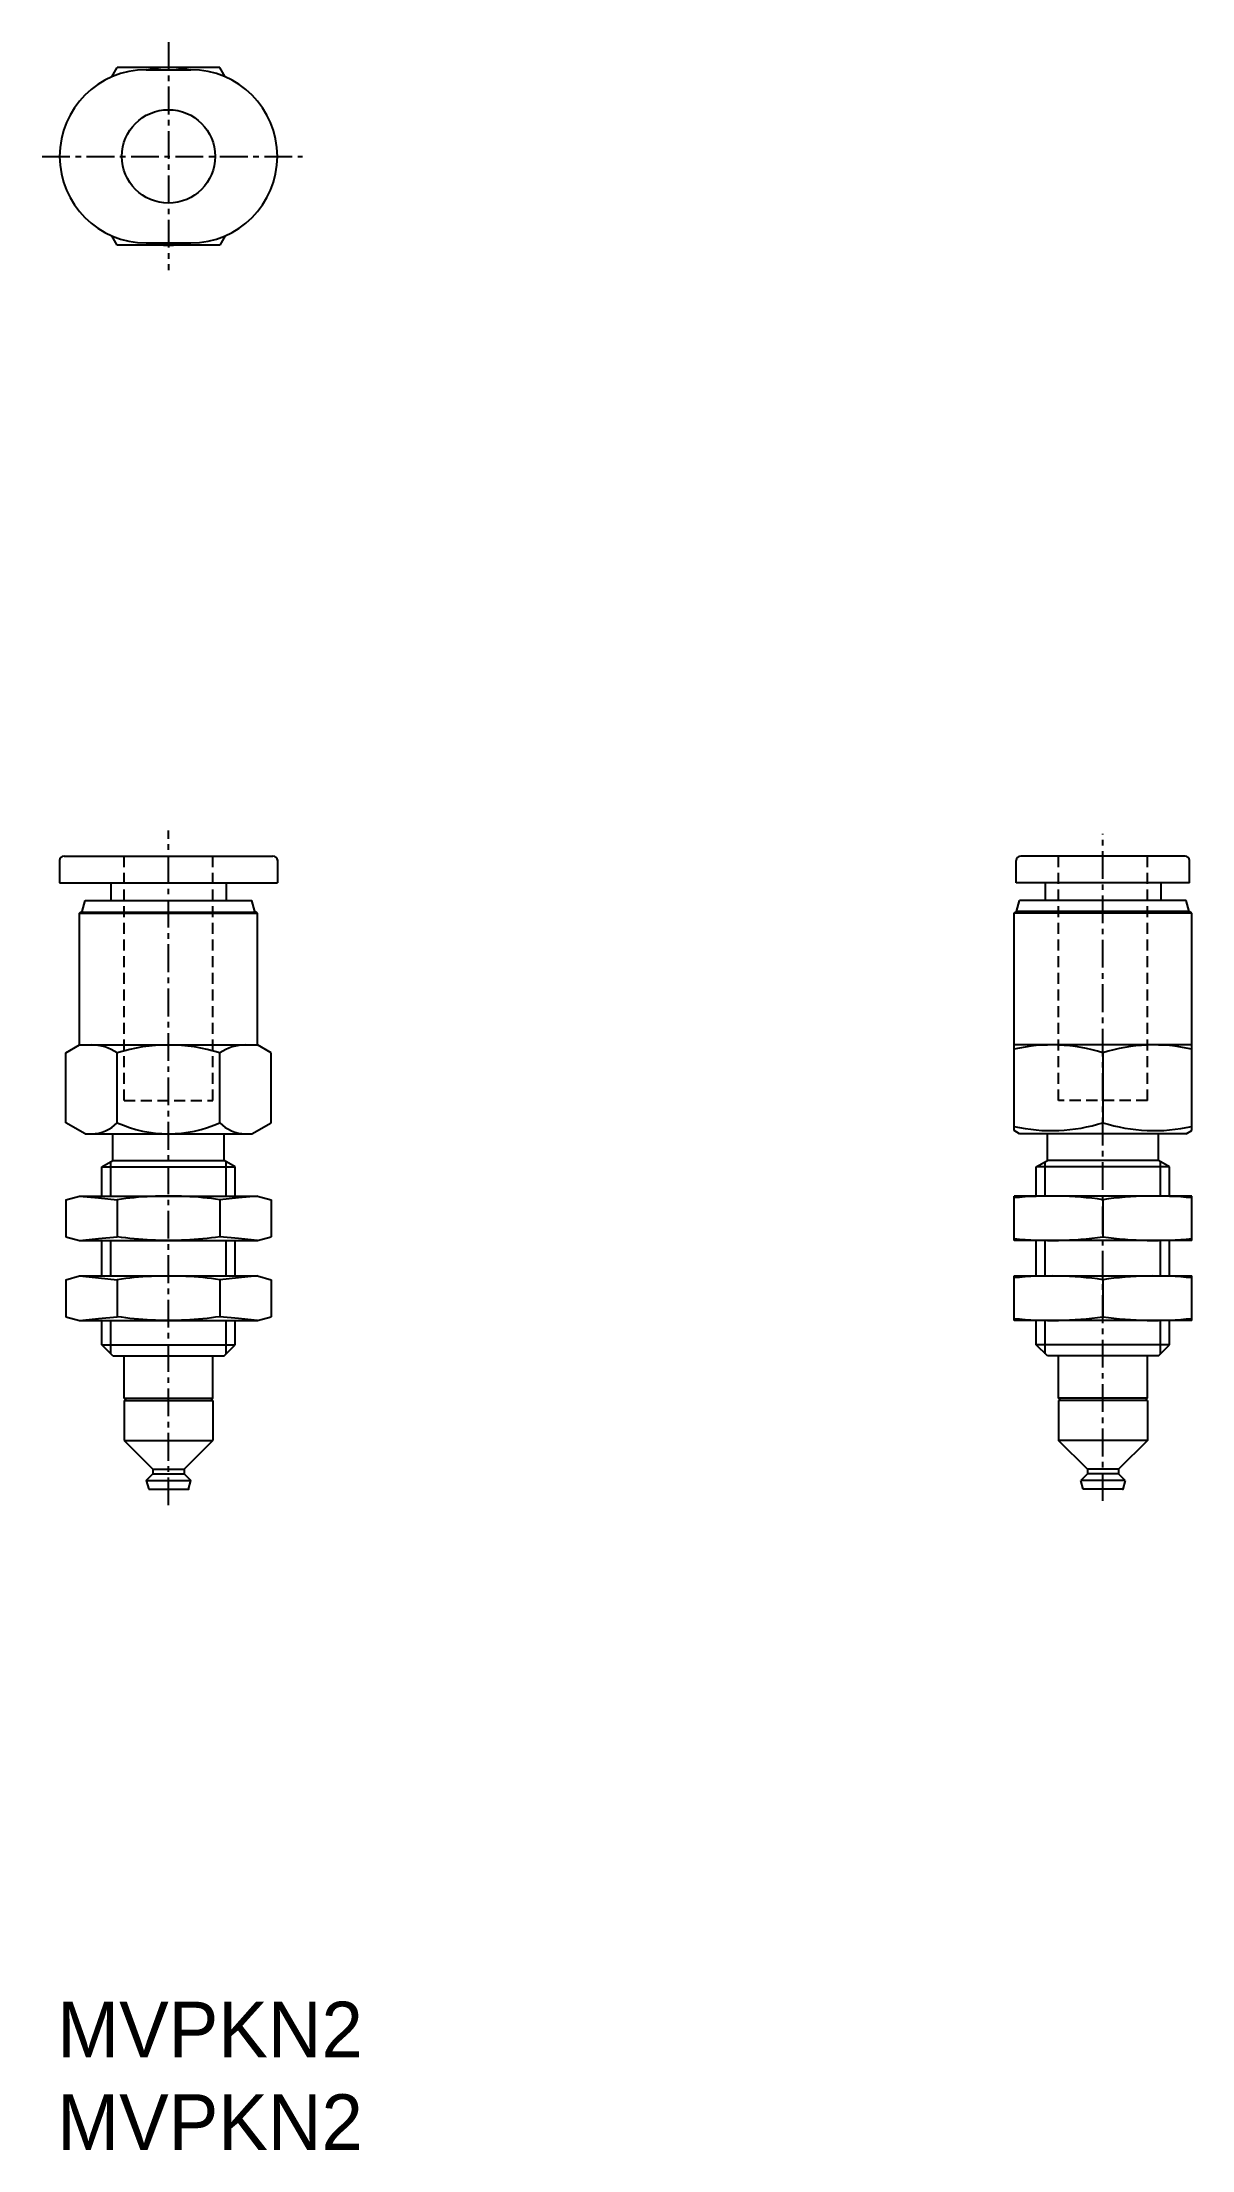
# Model space of a CAD drawing. Extents: x -276.3 to -224.6, y 8.7 to 103.6.
import ezdxf

# ---------------------------------------------------------------- set-up
doc = ezdxf.new("R2010")
doc.units = 0
doc.linetypes.add('CENTER', pattern=[2, 1.25, -0.25, 0.25, -0.25])
doc.linetypes.add('DASHED', pattern=[0.75, 0.5, -0.25])
doc.layers.get('0').update_dxf_attribs({"linetype": 'CONTINUOUS'})
doc.layers.add('CENTER', color=1, linetype='CENTER')

msp = doc.modelspace()

# ---------------------------------------------------------------- linework, layer by layer
at = {"color": 7, "linetype": 'CONTINUOUS'}
for p, q in [((-273.19, 102.012), (-272.946, 102.435)), ((-268.327, 102.435), (-272.946, 102.435)), ((-271.637, 102.335), (-269.637, 102.335)), ((-268.083, 102.012), (-268.327, 102.435)), ((-272.946, 94.435), (-273.19, 94.858)), ((-268.327, 94.435), (-272.946, 94.435)), ((-271.637, 94.535), (-269.637, 94.535)), ((-268.083, 94.858), (-268.327, 94.435)), ((-275.537, 66.785), (-275.537, 65.735)), ((-275.337, 66.935), (-265.937, 66.935)), ((-265.737, 66.785), (-265.737, 65.735)), ((-232.497, 65.735), (-232.497, 66.735)), ((-224.897, 66.935), (-232.297, 66.935)), ((-224.697, 65.735), (-224.697, 66.735)), ((-275.537, 65.735), (-265.737, 65.735)), ((-273.237, 65.735), (-273.237, 64.935)), ((-268.037, 65.735), (-268.037, 64.935)), ((-224.697, 65.735), (-232.497, 65.735)), ((-231.197, 65.735), (-231.197, 64.935)), ((-225.997, 65.735), (-225.997, 64.935)), ((-274.521, 64.435), (-274.387, 64.935)), ((-274.387, 64.935), (-266.887, 64.935)), ((-266.753, 64.435), (-266.887, 64.935)), ((-232.481, 64.435), (-232.347, 64.935)), ((-224.847, 64.935), (-232.347, 64.935)), ((-224.713, 64.435), (-224.847, 64.935)), ((-274.637, 64.368), (-274.521, 64.435)), ((-274.637, 58.435), (-274.637, 64.368)), ((-274.637, 64.368), (-266.637, 64.368)), ((-274.525, 64.418), (-266.748, 64.418)), ((-266.637, 64.368), (-266.753, 64.435)), ((-266.637, 58.435), (-266.637, 64.368)), ((-232.597, 64.368), (-232.481, 64.435)), ((-224.597, 64.368), (-232.597, 64.368)), ((-232.597, 54.579), (-232.597, 64.368)), ((-224.713, 64.435), (-232.481, 64.435)), ((-224.597, 64.368), (-224.713, 64.435)), ((-224.597, 54.579), (-224.597, 64.368)), ((-275.255, 58.078), (-274.637, 58.435)), ((-275.255, 54.936), (-275.255, 58.078)), ((-274.637, 58.435), (-266.637, 58.435)), ((-272.946, 54.936), (-272.946, 58.078)), ((-268.327, 54.936), (-268.327, 58.078)), ((-266.018, 58.078), (-266.637, 58.435)), ((-266.018, 54.936), (-266.018, 58.078)), ((-224.597, 58.435), (-232.597, 58.435)), ((-228.597, 58.078), (-228.597, 54.936)), ((-274.387, 54.435), (-275.255, 54.936)), ((-274.387, 54.435), (-266.887, 54.435)), ((-273.137, 53.235), (-273.137, 54.435)), ((-268.137, 53.235), (-268.137, 54.435)), ((-266.887, 54.435), (-266.018, 54.936)), ((-232.347, 54.435), (-232.597, 54.579)), ((-224.847, 54.435), (-232.347, 54.435)), ((-231.097, 53.235), (-231.097, 54.435)), ((-226.097, 53.235), (-226.097, 54.435)), ((-224.847, 54.435), (-224.597, 54.579)), ((-273.637, 52.946), (-273.137, 53.235)), ((-273.231, 51.635), (-273.231, 53.181)), ((-273.137, 53.235), (-268.137, 53.235)), ((-267.637, 52.946), (-268.137, 53.235)), ((-268.043, 51.635), (-268.043, 53.181)), ((-231.597, 52.946), (-231.097, 53.235)), ((-231.191, 51.635), (-231.191, 53.181)), ((-226.097, 53.235), (-231.097, 53.235)), ((-225.597, 52.946), (-226.097, 53.235)), ((-226.003, 51.635), (-226.003, 53.181)), ((-273.637, 52.946), (-267.637, 52.946)), ((-273.637, 51.635), (-273.637, 52.946)), ((-267.637, 51.635), (-267.637, 52.946)), ((-225.597, 52.946), (-231.597, 52.946)), ((-231.597, 51.635), (-231.597, 52.946)), ((-225.597, 51.635), (-225.597, 52.946)), ((-275.255, 51.469), (-274.637, 51.635)), ((-275.255, 51.469), (-275.255, 49.801)), ((-274.637, 51.635), (-266.637, 51.635)), ((-272.946, 51.469), (-272.946, 49.801)), ((-268.327, 51.469), (-268.327, 49.801)), ((-266.637, 51.635), (-266.018, 51.469)), ((-266.018, 51.469), (-266.018, 49.801)), ((-224.597, 51.635), (-232.597, 51.635)), ((-232.597, 49.635), (-232.597, 51.635)), ((-228.597, 51.469), (-228.597, 49.801)), ((-224.597, 49.635), (-224.597, 51.635)), ((-275.255, 49.801), (-274.637, 49.635)), ((-274.637, 49.635), (-266.637, 49.635)), ((-273.637, 48.035), (-273.637, 49.635)), ((-273.231, 48.035), (-273.231, 49.635)), ((-268.043, 48.035), (-268.043, 49.635)), ((-267.637, 48.035), (-267.637, 49.635)), ((-266.637, 49.635), (-266.018, 49.801)), ((-224.597, 49.635), (-232.597, 49.635)), ((-231.597, 48.035), (-231.597, 49.635)), ((-231.191, 48.035), (-231.191, 49.635)), ((-226.003, 48.035), (-226.003, 49.635)), ((-225.597, 48.035), (-225.597, 49.635)), ((-275.255, 47.869), (-274.637, 48.035)), ((-275.255, 47.869), (-275.255, 46.201)), ((-274.637, 48.035), (-266.637, 48.035)), ((-272.946, 47.869), (-272.946, 46.201)), ((-268.327, 47.869), (-268.327, 46.201)), ((-266.637, 48.035), (-266.018, 47.869)), ((-266.018, 47.869), (-266.018, 46.201)), ((-232.597, 48.035), (-224.597, 48.035)), ((-232.597, 46.035), (-232.597, 48.035)), ((-228.597, 47.869), (-228.597, 46.201)), ((-224.597, 46.035), (-224.597, 48.035)), ((-275.255, 46.201), (-274.637, 46.035)), ((-274.637, 46.035), (-266.637, 46.035)), ((-273.637, 44.935), (-273.637, 46.035)), ((-273.231, 44.529), (-273.231, 46.035)), ((-268.043, 44.529), (-268.043, 46.035)), ((-267.637, 44.935), (-267.637, 46.035)), ((-266.637, 46.035), (-266.018, 46.201)), ((-224.597, 46.035), (-232.597, 46.035)), ((-231.597, 44.935), (-231.597, 46.035)), ((-231.191, 44.529), (-231.191, 46.035)), ((-226.003, 44.529), (-226.003, 46.035)), ((-225.597, 44.935), (-225.597, 46.035)), ((-273.637, 44.935), (-267.637, 44.935)), ((-273.137, 44.435), (-273.637, 44.935)), ((-268.137, 44.435), (-267.637, 44.935)), ((-231.097, 44.435), (-231.597, 44.935)), ((-225.597, 44.935), (-231.597, 44.935)), ((-226.097, 44.435), (-225.597, 44.935)), ((-273.137, 44.435), (-268.137, 44.435)), ((-272.637, 42.535), (-272.637, 44.435)), ((-268.637, 42.535), (-268.637, 44.435)), ((-226.097, 44.435), (-231.097, 44.435)), ((-230.597, 42.535), (-230.597, 44.435)), ((-226.597, 42.535), (-226.597, 44.435)), ((-272.537, 42.435), (-272.637, 42.535)), ((-272.637, 42.535), (-268.637, 42.535)), ((-272.637, 42.435), (-272.637, 40.635)), ((-272.637, 42.435), (-268.637, 42.435)), ((-268.737, 42.435), (-268.637, 42.535)), ((-268.637, 42.435), (-268.637, 40.635)), ((-230.497, 42.435), (-230.597, 42.535)), ((-226.597, 42.535), (-230.597, 42.535)), ((-226.597, 42.435), (-230.597, 42.435)), ((-230.597, 42.435), (-230.597, 40.635)), ((-226.697, 42.435), (-226.597, 42.535)), ((-226.597, 42.435), (-226.597, 40.635)), ((-272.637, 40.635), (-271.337, 39.335)), ((-272.637, 40.635), (-268.637, 40.635)), ((-269.937, 39.335), (-268.637, 40.635)), ((-226.597, 40.635), (-230.597, 40.635)), ((-229.297, 39.335), (-230.597, 40.635)), ((-226.597, 40.635), (-227.897, 39.335)), ((-271.637, 38.835), (-271.337, 39.135)), ((-271.337, 39.335), (-271.337, 39.135)), ((-271.337, 39.335), (-269.937, 39.335)), ((-271.337, 39.135), (-269.937, 39.135)), ((-269.937, 39.335), (-269.937, 39.135)), ((-269.937, 39.135), (-269.637, 38.835)), ((-229.297, 39.135), (-229.597, 38.835)), ((-229.297, 39.335), (-229.297, 39.135)), ((-227.897, 39.335), (-229.297, 39.335)), ((-227.897, 39.135), (-229.297, 39.135)), ((-227.897, 39.335), (-227.897, 39.135)), ((-227.597, 38.835), (-227.897, 39.135)), ((-271.637, 38.835), (-269.637, 38.835)), ((-271.637, 38.835), (-271.529, 38.435)), ((-271.529, 38.435), (-269.744, 38.435)), ((-269.744, 38.435), (-269.637, 38.835)), ((-229.49, 38.435), (-229.597, 38.835)), ((-227.597, 38.835), (-229.597, 38.835)), ((-227.704, 38.435), (-229.49, 38.435)), ((-227.597, 38.835), (-227.704, 38.435))]:
    msp.add_line(p, q, dxfattribs=at)
at = {"color": 3, "linetype": 'DASHED'}
for p, q in [((-272.637, 55.935), (-272.637, 66.935)), ((-268.637, 55.935), (-268.637, 66.935)), ((-230.597, 55.935), (-230.597, 66.935)), ((-226.597, 55.935), (-226.597, 66.935)), ((-272.637, 55.935), (-268.637, 55.935)), ((-226.597, 55.935), (-230.597, 55.935))]:
    msp.add_line(p, q, dxfattribs=at)
at = {"color": 7, "linetype": 'CONTINUOUS'}
for points in [[(-274.637, 51.635), (-273.791, 51.552), (-272.946, 51.469)], [(-274.637, 51.635), (-273.791, 51.552), (-272.946, 51.469)], [(-266.637, 51.635), (-267.482, 51.552), (-268.327, 51.469)], [(-266.637, 51.635), (-267.482, 51.552), (-268.327, 51.469)], [(-274.637, 49.635), (-273.791, 49.718), (-272.946, 49.801)], [(-274.637, 49.635), (-273.791, 49.718), (-272.946, 49.801)], [(-266.637, 49.635), (-267.482, 49.718), (-268.327, 49.801)], [(-266.637, 49.635), (-267.482, 49.718), (-268.327, 49.801)], [(-274.637, 48.035), (-273.791, 47.952), (-272.946, 47.869)], [(-274.637, 48.035), (-273.791, 47.952), (-272.946, 47.869)], [(-266.637, 48.035), (-267.482, 47.952), (-268.327, 47.869)], [(-266.637, 48.035), (-267.482, 47.952), (-268.327, 47.869)], [(-274.637, 46.035), (-273.791, 46.118), (-272.946, 46.201)], [(-274.637, 46.035), (-273.791, 46.118), (-272.946, 46.201)], [(-266.637, 46.035), (-267.482, 46.118), (-268.327, 46.201)], [(-266.637, 46.035), (-267.482, 46.118), (-268.327, 46.201)]]:
    msp.add_lwpolyline(points, dxfattribs=at)
for points in [[(-268.327, 51.469, 0.023633), (-269.864, 51.616, 0.024094), (-271.409, 51.616, 0.023635), (-272.946, 51.469)], [(-268.327, 51.469, 0.023633), (-269.864, 51.616, 0.024094), (-271.409, 51.616, 0.023635), (-272.946, 51.469)], [(-268.327, 49.801, -0.023633), (-269.864, 49.653, -0.024094), (-271.409, 49.653, -0.023635), (-272.946, 49.801)], [(-268.327, 49.801, -0.023633), (-269.864, 49.653, -0.024094), (-271.409, 49.653, -0.023635), (-272.946, 49.801)], [(-268.327, 47.869, 0.023633), (-269.864, 48.016, 0.024094), (-271.409, 48.016, 0.023635), (-272.946, 47.869)], [(-268.327, 47.869, 0.023633), (-269.864, 48.016, 0.024094), (-271.409, 48.016, 0.023635), (-272.946, 47.869)], [(-268.327, 46.201, -0.023633), (-269.864, 46.053, -0.024094), (-271.409, 46.053, -0.023635), (-272.946, 46.201)], [(-268.327, 46.201, -0.023633), (-269.864, 46.053, -0.024094), (-271.409, 46.053, -0.023635), (-272.946, 46.201)]]:
    msp.add_lwpolyline(points, format="xyb", dxfattribs=at)
msp.add_circle((-270.637, 98.435), 2.1, dxfattribs=at)
for centre, radius, start, end in [((-271.637, 98.435), 3.9, 90, 270), ((-270.637, 98.435), 4, 77.07062, 102.92939), ((-269.637, 98.435), 3.9, 270, 90), ((-270.637, 98.435), 4, 257.07061, 282.92938), ((-275.337, 66.735), 0.2, 90, 180), ((-265.937, 66.735), 0.2, 0, 90), ((-232.297, 66.735), 0.2, 90, 180), ((-224.897, 66.735), 0.2, 0, 90), ((-274.101, 56.39), 2.045, 55.61576, 90), ((-274.101, 56.39), 2.045, 55.61576, 90), ((-270.637, 50.792), 7.643, 72.41205, 107.58795), ((-270.637, 50.792), 7.643, 72.41205, 107.58795), ((-267.172, 56.39), 2.045, 90, 124.38424), ((-267.172, 56.39), 2.045, 90, 124.38424), ((-230.907, 50.792), 7.643, 72.41205, 102.77972), ((-226.288, 50.792), 7.643, 77.22028, 107.58795), ((-274.101, 56.015), 1.58, 270, 316.96037), ((-274.101, 56.015), 1.58, 270, 316.96037), ((-270.637, 60.002), 5.567, 245.49132, 294.50867), ((-270.637, 60.002), 5.567, 245.49132, 294.50867), ((-267.172, 56.015), 1.58, 223.03963, 270), ((-267.172, 56.015), 1.58, 223.03963, 270), ((-230.907, 62.222), 7.643, 257.22028, 287.58795), ((-226.288, 62.222), 7.643, 252.41205, 282.77972), ((-230.907, 35.469), 16.166, 81.78679, 96.00289), ((-226.288, 35.469), 16.166, 83.99711, 98.21321), ((-230.907, 65.801), 16.166, 263.99711, 278.21321), ((-226.288, 65.801), 16.166, 261.78679, 276.00289), ((-230.907, 31.869), 16.166, 81.78679, 96.00289), ((-226.288, 31.869), 16.166, 83.99711, 98.21321), ((-230.907, 62.201), 16.166, 263.99711, 278.21321), ((-226.288, 62.201), 16.166, 261.78679, 276.00289)]:
    msp.add_arc(centre, radius, start, end, dxfattribs=at)
for p in [(-270.637, 98.435), (-265.737, 98.435), (-270.637, 38.435), (-269.744, 38.435), (-228.597, 38.435), (-227.704, 38.435)]:
    msp.add_point(p, dxfattribs=at)
at = {"layer": 'CENTER', "color": 1, "linetype": 'CENTER'}
for p, q in [((-270.637, 103.575), (-270.637, 93.318)), ((-276.321, 98.435), (-264.614, 98.435)), ((-270.637, 37.719), (-270.637, 68.085)), ((-228.597, 37.915), (-228.597, 67.933))]:
    msp.add_line(p, q, dxfattribs=at)

# ---------------------------------------------------------------- texts
at = {"color": 7, "linetype": 'CONTINUOUS'}
for p in [(-275.642, 12.866), (-275.642, 8.699)]:
    msp.add_text('MVPKN2', height=2.5, dxfattribs=at).set_placement(p)

doc.saveas('drawing.dxf')
